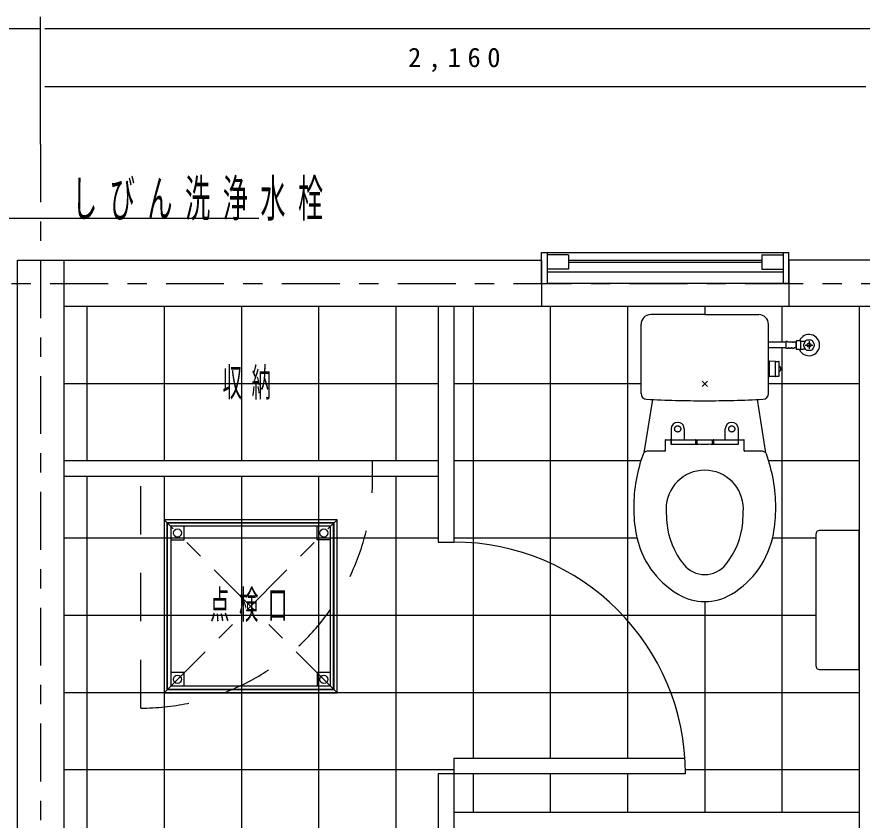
# Model space of a CAD drawing. Units: millimetres on the paper, enlarged 30 times, with parts at other scales. Extents: x -11550 to 0, y -62370 to 8010.
# Drawn here: x -9169 to -7856, y 4007 to 5255 of the extents above; entities that cross this region are included whole.
import ezdxf

# ---------------------------------------------------------------- set-up
doc = ezdxf.new("R2010")
doc.units = ezdxf.units.MM
doc.header["$LTSCALE"] = 30
doc.linetypes.add('USER1', pattern=[4.5, 2.5, -2])
doc.linetypes.add('USER2', pattern=[6, 3, -1, 1, -1])
doc.layers.add('layer1', color=4, linetype='Continuous', lineweight=25)
doc.styles.add('ＭＳ ゴシック', font='')
doc.styles.get('ＭＳ ゴシック').set_extended_font_data('MS Gothic')

msp = doc.modelspace()

# ---------------------------------------------------------------- linework, layer by layer
at = {"layer": 'layer1'}
for p, q in [((-9132.47, 5147.37), (-9132.47, 5255.37)), ((-9132.47, 5147.37), (-9132.47, 5255.37)), ((-9219.47, 5237.37), (-9132.47, 5237.37)), ((-9125.72, 5237.37), (-9118.97, 5237.37)), ((-9125.72, 5237.37), (-9118.97, 5237.37)), ((-9118.97, 5237.37), (-9105.47, 5237.37)), ((-9118.97, 5237.37), (-7063.97, 5237.37)), ((-9132.47, 5057.37), (-9132.47, 5165.37)), ((-9125.72, 5147.37), (-9118.97, 5147.37)), ((-9118.97, 5147.37), (-7849.97, 5147.37)), ((-9257.93, 4942.81), (-8793.37, 4942.81)), ((-8345.27, 4889.37), (-7978.67, 4889.37)), ((-8312.27, 4877.36), (-8011.67, 4877.36)), ((-8312.27, 4874.36), (-8011.67, 4874.36)), ((-8345.27, 4859.13), (-7978.67, 4859.13)), ((-7978.67, 4841.37), (-8345.27, 4841.37)), ((-9060.47, 4805.37), (-9060.47, 4565.37)), ((-8940.47, 4805.37), (-8940.47, 4565.37)), ((-8820.47, 4805.37), (-8820.47, 4565.37)), ((-8700.47, 4805.37), (-8700.47, 4565.37)), ((-8580.47, 4805.37), (-8580.47, 4565.37)), ((-8460.47, 4805.37), (-8460.47, 4103.37)), ((-8340.47, 4805.37), (-8340.47, 4103.37)), ((-8220.47, 4805.37), (-8220.47, 4103.37)), ((-8100.47, 4805.37), (-8100.47, 4792.77)), ((-7980.47, 4805.37), (-7980.47, 4749.75)), ((-7980.47, 4740.99), (-7980.47, 4019.37)), ((-8514.47, 4685.37), (-9096.47, 4685.37)), ((-8199.47, 4685.37), (-8490.47, 4685.37)), ((-7860.47, 4685.37), (-8001.47, 4685.37)), ((-8199.81, 4565.37), (-8490.47, 4565.37)), ((-7860.47, 4565.37), (-8001.13, 4565.37)), ((-9060.47, 4541.37), (-9060.47, 3864.86)), ((-8940.47, 4541.37), (-8940.47, 3946.89)), ((-8820.47, 4541.37), (-8820.47, 3946.89)), ((-8700.47, 4541.37), (-8700.47, 3946.89)), ((-8580.47, 4541.37), (-8580.47, 3946.89)), ((-8514.47, 4445.37), (-9096.47, 4445.37)), ((-8205.7, 4445.37), (-8490.47, 4445.37)), ((-7927.97, 4445.37), (-7995.24, 4445.37)), ((-8100.47, 4346.94), (-8100.47, 4019.37)), ((-7927.97, 4325.37), (-9096.47, 4325.37)), ((-7860.47, 4205.37), (-9096.47, 4205.37)), ((-8490.47, 4085.37), (-9096.47, 4085.37)), ((-7860.47, 4085.37), (-8130.52, 4085.47)), ((-8460.47, 4079.37), (-8460.47, 4019.37)), ((-8340.47, 4079.37), (-8340.47, 4019.37)), ((-8220.47, 4079.37), (-8220.47, 4019.37))]:
    msp.add_line(p, q, dxfattribs=at)
at = {"layer": 'layer1', "linetype": 'USER2'}
for p, q in [((-9132.47, 5057.37), (-9132.47, 3383.37)), ((-10917.47, 4841.37), (-6954.47, 4841.37)), ((-8671.67, 4205.37), (-8940.47, 4474.17)), ((-8940.47, 4205.37), (-8671.67, 4474.17))]:
    msp.add_line(p, q, dxfattribs=at)
at = {"layer": 'layer1', "color": 3}
for p, q in [((-8353.97, 4889.37), (-8345.27, 4889.37)), ((-8353.97, 4841.37), (-8353.97, 4889.37)), ((-8345.27, 4889.37), (-8345.27, 4841.37)), ((-8312.27, 4885.71), (-8345.27, 4885.71)), ((-8312.27, 4885.71), (-8312.27, 4863.57)), ((-8011.67, 4885.71), (-7978.67, 4885.71)), ((-8011.67, 4885.71), (-8011.67, 4863.57)), ((-7978.67, 4889.37), (-7978.67, 4841.37)), ((-7978.67, 4889.37), (-7969.97, 4889.37)), ((-7969.97, 4841.37), (-7969.97, 4889.37)), ((-8312.27, 4863.57), (-8345.27, 4863.57)), ((-8011.67, 4863.57), (-7978.67, 4863.57)), ((-8353.97, 4841.37), (-8345.27, 4841.37)), ((-7969.97, 4841.37), (-7978.67, 4841.37)), ((-8514.47, 4805.37), (-8514.47, 4439.37)), ((-8490.47, 4805.37), (-8490.47, 4439.37)), ((-7860.47, 4805.37), (-7860.47, 3515.37)), ((-8100.47, 4792.77), (-8184.47, 4792.77)), ((-8100.47, 4792.77), (-8049.47, 4792.77)), ((-8049.47, 4792.77), (-8016.47, 4792.77)), ((-8199.47, 4670.23), (-8199.47, 4777.77)), ((-8001.47, 4670.23), (-8001.47, 4777.77)), ((-7974.47, 4749.75), (-8001.47, 4749.75)), ((-7974.47, 4740.99), (-8001.47, 4740.99)), ((-7974.47, 4750.77), (-7974.47, 4739.97)), ((-7971.92, 4750.77), (-7974.47, 4750.77)), ((-7969.37, 4749.72), (-7970.87, 4749.72)), ((-7969.37, 4741.02), (-7970.87, 4741.02)), ((-7964.57, 4749.72), (-7966.07, 4749.72)), ((-7964.57, 4741.02), (-7966.07, 4741.02)), ((-7959.47, 4749.72), (-7961.57, 4749.72)), ((-7959.47, 4741.02), (-7961.57, 4741.02)), ((-7958.57, 4749.33), (-7958.87, 4749.03)), ((-7958.87, 4749.12), (-7958.87, 4741.62)), ((-7958.57, 4741.41), (-7958.87, 4741.71)), ((-7958.57, 4749.33), (-7958.27, 4749.33)), ((-7958.57, 4741.41), (-7958.27, 4741.41)), ((-7958.27, 4752), (-7957.8, 4752.27)), ((-7958.27, 4752), (-7958.27, 4738.73)), ((-7951.54, 4752.27), (-7957.8, 4752.27)), ((-7951.54, 4752.27), (-7951.07, 4752)), ((-7951.07, 4738.73), (-7951.07, 4752)), ((-7951.07, 4738.73), (-7951.07, 4752)), ((-7951.07, 4751.65), (-7947.54, 4751.65)), ((-7943.69, 4751.93), (-7946.79, 4746.57)), ((-7946.79, 4744.17), (-7943.69, 4738.8)), ((-7944.47, 4745.37), (-7932.47, 4745.37)), ((-7943.67, 4751.97), (-7943.69, 4751.93)), ((-7935.35, 4753.17), (-7941.59, 4753.17)), ((-7938.47, 4751.37), (-7938.47, 4739.37)), ((-7930.16, 4746.57), (-7933.28, 4751.97)), ((-7933.28, 4738.77), (-7930.16, 4744.17)), ((-7971.92, 4739.97), (-7974.47, 4739.97)), ((-7957.8, 4738.47), (-7958.27, 4738.73)), ((-7951.54, 4738.47), (-7957.8, 4738.47)), ((-7951.07, 4738.73), (-7951.54, 4738.47)), ((-7951.07, 4739.08), (-7947.54, 4739.08)), ((-7943.69, 4738.8), (-7943.67, 4738.77)), ((-7941.59, 4737.57), (-7935.35, 4737.57)), ((-8000.27, 4718.07), (-8001.47, 4718.07)), ((-8001.47, 4718.07), (-8001.47, 4698.87)), ((-8000.27, 4719.85), (-8000.27, 4718.07)), ((-8000.27, 4718.07), (-8000.27, 4698.87)), ((-7990.85, 4720.17), (-7999.65, 4720.45)), ((-7990.67, 4720.02), (-7985.27, 4720.02)), ((-7990.67, 4719.99), (-7990.67, 4720.02)), ((-7990.67, 4696.94), (-7990.67, 4719.99)), ((-7984.67, 4712.73), (-7984.67, 4719.42)), ((-7984.67, 4704.21), (-7984.67, 4712.73)), ((-7984.67, 4697.51), (-7984.67, 4704.21)), ((-8104.71, 4689.61), (-8096.23, 4681.13)), ((-8104.71, 4681.13), (-8096.23, 4689.61)), ((-8000.27, 4698.87), (-8001.47, 4698.87)), ((-8000.27, 4698.87), (-8000.27, 4697.09)), ((-7990.85, 4696.76), (-7999.65, 4696.49)), ((-7990.67, 4696.91), (-7990.67, 4696.94)), ((-7990.67, 4696.91), (-7985.27, 4696.91)), ((-8181.76, 4660.8), (-8195.03, 4578.03)), ((-8019.19, 4660.8), (-8005.92, 4578.03)), ((-8152.67, 4615.17), (-8152.67, 4597.77)), ((-8132.27, 4615.17), (-8132.27, 4598.37)), ((-8068.67, 4598.37), (-8068.67, 4615.17)), ((-8048.27, 4597.77), (-8048.27, 4615.17)), ((-8161.97, 4597.69), (-8161.97, 4580.96)), ((-8161.37, 4598.29), (-8153.57, 4598.29)), ((-8152.97, 4597.69), (-8152.97, 4592.11)), ((-8152.67, 4597.77), (-8152.67, 4591.44)), ((-8152.07, 4598.37), (-8132.27, 4598.37)), ((-8132.27, 4598.37), (-8114.8, 4598.37)), ((-8114.8, 4598.37), (-8114.8, 4591.21)), ((-8113.77, 4591.21), (-8113.77, 4598.19)), ((-8113.12, 4597.95), (-8113.77, 4598.19)), ((-8112.09, 4591.21), (-8112.09, 4597.77)), ((-8088.85, 4597.77), (-8112.09, 4597.77)), ((-8088.85, 4597.77), (-8088.85, 4591.21)), ((-8087.82, 4597.95), (-8087.17, 4598.19)), ((-8087.17, 4591.21), (-8087.17, 4598.19)), ((-8086.14, 4591.21), (-8086.14, 4598.37)), ((-8086.14, 4598.37), (-8068.67, 4598.37)), ((-8068.67, 4598.37), (-8048.87, 4598.37)), ((-8048.27, 4591.44), (-8048.27, 4597.77)), ((-8047.97, 4592.11), (-8047.97, 4597.69)), ((-8047.37, 4598.29), (-8039.57, 4598.29)), ((-8038.97, 4580.97), (-8038.97, 4597.69)), ((-8114.8, 4591.21), (-8152.07, 4591.21)), ((-8113.77, 4591.21), (-8114.8, 4591.21)), ((-8112.09, 4591.21), (-8113.77, 4591.21)), ((-8109.17, 4591.21), (-8112.09, 4591.21)), ((-8106.47, 4591.32), (-8109.17, 4591.21)), ((-8106.47, 4591.32), (-8094.47, 4591.32)), ((-8091.77, 4591.21), (-8094.47, 4591.32)), ((-8088.85, 4591.21), (-8091.77, 4591.21)), ((-8087.17, 4591.21), (-8088.85, 4591.21)), ((-8086.14, 4591.21), (-8087.17, 4591.21)), ((-8048.87, 4591.21), (-8086.14, 4591.21)), ((-8162.57, 4580.37), (-8189.99, 4580.37)), ((-8010.96, 4580.37), (-8038.37, 4580.37)), ((-8514.47, 4565.37), (-9096.47, 4565.37)), ((-8514.47, 4541.37), (-9096.47, 4541.37)), ((-8671.67, 4474.17), (-8940.47, 4474.17)), ((-8940.47, 4474.17), (-8940.47, 4205.37)), ((-8935.67, 4210.17), (-8935.67, 4469.37)), ((-8676.47, 4469.37), (-8935.67, 4469.37)), ((-8935.07, 4210.77), (-8935.07, 4468.77)), ((-8677.07, 4468.77), (-8935.07, 4468.77)), ((-8677.07, 4210.77), (-8677.07, 4468.77)), ((-8676.47, 4210.17), (-8676.47, 4469.37)), ((-8671.67, 4205.37), (-8671.67, 4474.17)), ((-8930.27, 4463.97), (-8930.27, 4215.57)), ((-8681.87, 4463.97), (-8930.27, 4463.97)), ((-8909.27, 4442.97), (-8909.27, 4463.97)), ((-8702.87, 4442.97), (-8702.87, 4463.97)), ((-8681.87, 4215.57), (-8681.87, 4463.97)), ((-7860.83, 4457.37), (-7921.97, 4457.37)), ((-7860.77, 4241.43), (-7860.77, 4457.31)), ((-7860.77, 4453.47), (-7860.47, 4453.47)), ((-7860.77, 4453.17), (-7860.47, 4453.17)), ((-7860.47, 4453.47), (-7860.47, 4245.27)), ((-8930.27, 4442.97), (-8909.27, 4442.97)), ((-8681.87, 4442.97), (-8702.87, 4442.97)), ((-8514.47, 4439.37), (-8490.47, 4439.37)), ((-7927.97, 4451.37), (-7927.97, 4247.37)), ((-7860.77, 4245.57), (-7860.47, 4245.57)), ((-7860.77, 4245.27), (-7860.47, 4245.27)), ((-8909.27, 4236.57), (-8930.27, 4236.57)), ((-8909.27, 4215.57), (-8909.27, 4236.57)), ((-8681.87, 4236.57), (-8702.87, 4236.57)), ((-8702.87, 4236.57), (-8702.87, 4215.57)), ((-7921.97, 4241.37), (-7860.83, 4241.37)), ((-8681.87, 4215.57), (-8930.27, 4215.57)), ((-8940.47, 4205.37), (-8671.67, 4205.37)), ((-8935.67, 4210.17), (-8676.47, 4210.17)), ((-8935.07, 4210.77), (-8677.07, 4210.77)), ((-8490.47, 4103.37), (-8490.47, 3995.37)), ((-8490.47, 4103.37), (-8131.27, 4103.37)), ((-8514.47, 4079.37), (-8514.47, 3995.37)), ((-8130.47, 4079.37), (-8514.47, 4079.37)), ((-7860.47, 4019.37), (-8490.47, 4019.37))]:
    msp.add_line(p, q, dxfattribs=at)
at = {"layer": 'layer1', "color": 20}
for p, q in [((-9168.47, 3443.37), (-9168.47, 4877.37)), ((-9168.47, 4877.37), (-8353.97, 4877.37)), ((-9096.47, 4877.37), (-9096.47, 3443.37)), ((-8353.97, 4877.37), (-8353.97, 4805.37)), ((-7969.97, 4877.37), (-7969.97, 4805.37)), ((-7692.47, 4877.37), (-7969.97, 4877.37)), ((-7086.47, 4805.37), (-9096.47, 4805.37))]:
    msp.add_line(p, q, dxfattribs=at)
at = {"layer": 'layer1', "linetype": 'USER1'}
for p, q in [((-8976.47, 4181.37), (-8976.47, 4565.37)), ((-8616.47, 4541.37), (-8616.47, 4565.37))]:
    msp.add_line(p, q, dxfattribs=at)
at = {"layer": 'layer1', "color": 3}
for points in [[(-7971.92, 4750.77), (-7971.72, 4750.75), (-7971.52, 4750.69), (-7971.34, 4750.59), (-7971.18, 4750.46), (-7971.05, 4750.3), (-7970.95, 4750.12), (-7970.89, 4749.92), (-7970.87, 4749.72)], [(-7970.87, 4741.02), (-7970.89, 4740.83), (-7970.93, 4740.66), (-7971.01, 4740.49), (-7971.12, 4740.34), (-7971.25, 4740.21), (-7971.4, 4740.11), (-7971.56, 4740.03), (-7971.74, 4739.98), (-7971.92, 4739.97)], [(-7969.37, 4749.72), (-7969.16, 4750.01), (-7968.9, 4750.27), (-7968.6, 4750.46), (-7968.26, 4750.6), (-7967.9, 4750.67), (-7967.54, 4750.67), (-7967.18, 4750.6), (-7966.85, 4750.46), (-7966.54, 4750.27), (-7966.28, 4750.01), (-7966.07, 4749.72)], [(-7966.07, 4741.02), (-7966.28, 4740.72), (-7966.54, 4740.47), (-7966.85, 4740.27), (-7967.18, 4740.14), (-7967.54, 4740.07), (-7967.9, 4740.07), (-7968.26, 4740.14), (-7968.6, 4740.27), (-7968.9, 4740.47), (-7969.16, 4740.72), (-7969.37, 4741.02)], [(-7964.57, 4749.72), (-7964.41, 4749.99), (-7964.21, 4750.22), (-7963.96, 4750.42), (-7963.68, 4750.56), (-7963.38, 4750.65), (-7963.07, 4750.68), (-7962.76, 4750.65), (-7962.46, 4750.56), (-7962.18, 4750.42), (-7961.93, 4750.22), (-7961.73, 4749.99), (-7961.57, 4749.72)], [(-7961.57, 4741.02), (-7961.73, 4740.75), (-7961.93, 4740.51), (-7962.18, 4740.32), (-7962.46, 4740.17), (-7962.76, 4740.09), (-7963.07, 4740.06), (-7963.38, 4740.09), (-7963.68, 4740.17), (-7963.96, 4740.32), (-7964.21, 4740.51), (-7964.41, 4740.75), (-7964.57, 4741.02)], [(-7959.47, 4749.72), (-7959.35, 4749.71), (-7959.24, 4749.67), (-7959.14, 4749.62), (-7959.05, 4749.54), (-7958.97, 4749.45), (-7958.92, 4749.35), (-7958.88, 4749.23), (-7958.87, 4749.12)], [(-7958.87, 4741.62), (-7958.88, 4741.51), (-7958.91, 4741.41), (-7958.95, 4741.32), (-7959.01, 4741.23), (-7959.09, 4741.16), (-7959.17, 4741.1), (-7959.27, 4741.05), (-7959.37, 4741.03), (-7959.47, 4741.02)]]:
    msp.add_lwpolyline(points, dxfattribs=at)
for centre, radius in [((-7938.47, 4745.37), 3.09), ((-8919.77, 4453.47), 6.3), ((-8692.37, 4453.47), 6.3), ((-8919.77, 4226.07), 6.3), ((-8692.37, 4226.07), 6.3)]:
    msp.add_circle(centre, radius, dxfattribs=at)
at = {"layer": 'layer1', "color": 3, "linetype": 'USER1'}
for centre in [(-8142.47, 4615.17), (-8058.47, 4615.17)]:
    msp.add_circle(centre, 4.8, dxfattribs=at)
at = {"layer": 'layer1', "color": 3}
for centre, radius, start, end in [((-8184.47, 4777.77), 15, 90, 180), ((-8016.47, 4777.77), 15, 0, 90), ((-7938.47, 4745.37), 16.5, 0, 155.28051), ((-7938.47, 4745.37), 16.5, 204.71977, 359.99997), ((-7947.54, 4778.65), 27, 270.00075, 278.20295), ((-7938.47, 4745.37), 8.4, 171.78673, 188.21327), ((-7938.47, 4745.37), 8.4, 111.78679, 128.21323), ((-7938.47, 4745.37), 8.4, 51.78679, 68.21318), ((-7938.47, 4745.37), 8.4, 351.78745, 8.21255), ((-7947.54, 4712.08), 27, 81.79883, 90.00076), ((-7938.47, 4745.37), 8.4, 231.78677, 248.21321), ((-7938.47, 4745.37), 8.4, 291.78682, 308.21321), ((-7999.67, 4719.85), 0.6, 88.21009, 180), ((-7990.85, 4719.99), 0.18, 0, 88.21009), ((-7985.27, 4719.42), 0.6, 0, 90), ((-7987.25, 4708.47), 4.98, 301.20303, 58.79697), ((-7999.67, 4697.09), 0.6, 180, 271.78991), ((-7990.85, 4696.94), 0.18, 271.78991, 0), ((-7985.27, 4697.51), 0.6, 270, 0), ((-8190.47, 4670.23), 9, 180.00008, 267.11879), ((-8010.47, 4670.23), 9, 272.8773, 359.99982), ((-8100.47, 6458.97), 1800, 267.11967, 270.00007), ((-8100.47, 6458.97), 1800, 270.00007, 272.88045), ((-8142.47, 4615.17), 10.2, 0, 180), ((-8058.47, 4615.17), 10.2, 0, 180), ((-8161.37, 4597.69), 0.6, 90, 180), ((-8153.57, 4597.69), 0.6, 0, 90), ((-8152.07, 4597.77), 0.6, 90, 180), ((-8114.8, 4595.37), 3, 70, 90), ((-8112.09, 4600.77), 3, 250, 270), ((-8088.85, 4600.77), 3, 270, 290), ((-8086.14, 4595.37), 3, 90, 110), ((-8048.87, 4597.77), 0.6, 0, 90), ((-8047.37, 4597.69), 0.6, 90, 180), ((-8039.57, 4597.69), 0.6, 0, 90), ((-8152.07, 4592.11), 0.9, 180, 228.18969), ((-8152.07, 4592.11), 0.9, 228.18969, 270), ((-8048.87, 4592.11), 0.9, 270, 311.81031), ((-8048.87, 4592.11), 0.9, 311.81031, 0), ((-7970.87, 4493.37), 240, 159.85037, 180), ((-8189.99, 4573.77), 6.6, 90, 159.85037), ((-8162.57, 4580.96), 0.596, 269.60282, 359.72655), ((-8038.37, 4580.97), 0.6, 180, 269.995), ((-8010.96, 4573.77), 6.6, 20.14963, 90), ((-8230.07, 4493.37), 240, 0, 20.14963), ((-8100.47, 4490.97), 60, 0, 180), ((-7982.87, 4493.37), 228, 180, 190.49335), ((-8218.07, 4493.37), 228, 349.50665, 0), ((-8100.47, 4490.97), 60, 180, 182.00198), ((-7884.47, 4493.37), 276, 180.93339, 184.87103), ((-8316.47, 4493.37), 276, 355.12897, 359.06661), ((-8100.47, 4490.97), 60, 357.99802, 0), ((-8039.91, 4480.12), 120, 184.87103, 219.06295), ((-8161.03, 4480.12), 120, 320.93705, 355.12897), ((-7921.97, 4451.37), 6, 90, 180), ((-7860.83, 4457.31), 0.06, 0.00521, 89.99382), ((-8071.37, 4476.98), 138, 190.49335, 239.29508), ((-8129.58, 4476.98), 138, 300.70492, 349.50665), ((-8100.47, 4430.97), 42, 219.06295, 320.93705), ((-8100.47, 4427.97), 81, 239.29508, 300.70492), ((-7921.97, 4247.37), 6, 180, 270), ((-7860.83, 4241.43), 0.06, 270.00618, 359.99479)]:
    msp.add_arc(centre, radius, start, end, dxfattribs=at)
at = {"layer": 'layer1', "linetype": 'USER1'}
msp.add_arc((-8976.47, 4541.37), 360, 270, 0, dxfattribs=at)
at = {"layer": 'layer1'}
msp.add_arc((-8490.47, 4079.37), 360, 0, 90, dxfattribs=at)

# ---------------------------------------------------------------- texts
at = {"layer": 'layer1', "color": 3, "insert": (-8484.47, 5188.54), "char_height": 30.15, "attachment_point": 5, "style": 'ＭＳ ゴシック'}
msp.add_mtext('\\T1.5;2,160', dxfattribs=at)
at = {"layer": 'layer1', "color": 2, "attachment_point": 7, "style": 'ＭＳ ゴシック'}
for s, insert, char_height in [('\\T1.5;\\W0.5;しびん洗浄水栓', (-9083.32, 4938.62), 57.18), ('\\T1.5;\\W0.5;収納', (-8849.56, 4660.74), 43.99), ('\\T1.5;\\W0.5;点検口', (-8869.05, 4315.22), 43.99)]:
    msp.add_mtext(s, dxfattribs=dict(at, insert=insert, char_height=char_height))

doc.saveas('drawing.dxf')
